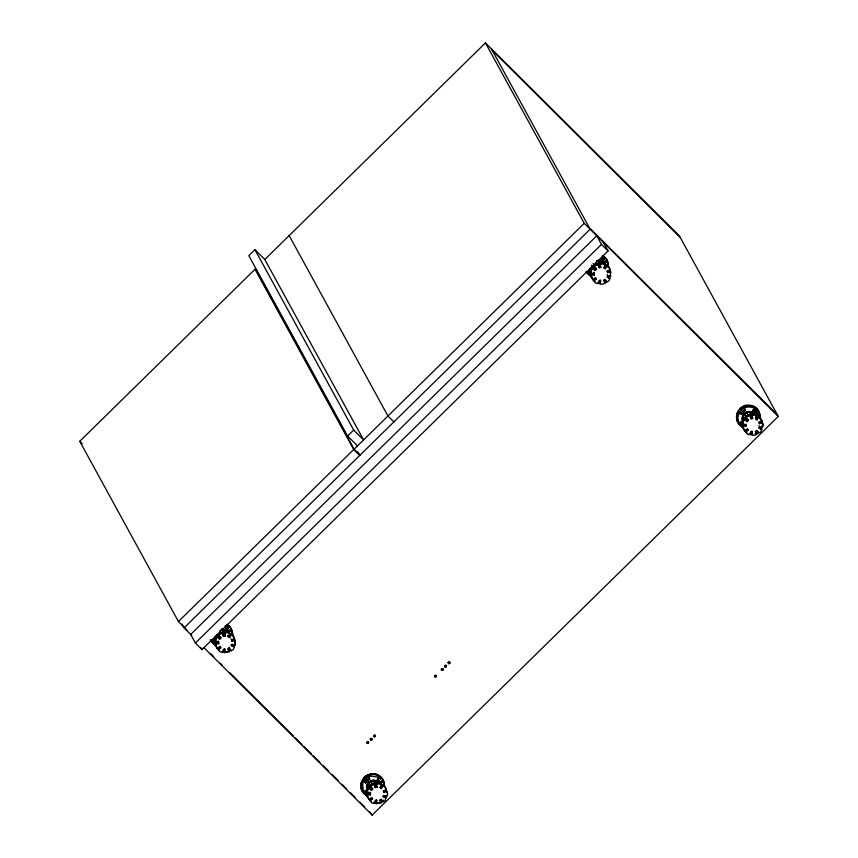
<?xml version="1.0" encoding="UTF-8"?>
<svg xmlns="http://www.w3.org/2000/svg" width="858" height="858" viewBox="0 0 858 858"><rect width="100%" height="100%" fill="white"/><g stroke="black" fill="none" stroke-linecap="round" stroke-linejoin="round"><path stroke-width="1.29" d="M436.336 676.254L435.907 675.203L434.62 675.557L434.845 676.855L436.089 676.672M759.673 417.32C760.488 412.934 757.904 408.687 754.214 406.467L745.259 405.351L739.928 408.397M218.715 643.79L218.179 642.803L215.058 642.814L215.594 643.8L218.715 643.79L218.747 642.031L215.626 642.041L215.658 639.382L217.417 637.333L216.881 636.346L218.05 634.995L220.946 637.955L219.787 639.307L217.417 637.333M218.179 642.803L218.2 641.044L218.747 642.031M227.96 649.066L229.515 648.176L228.979 647.189L231.038 650.847L233.387 649.506L234.341 646.996L231.424 645.956L232.057 644.294L234.974 645.345L235.049 640.336L234.513 639.349L231.563 640.422L232.1 641.409L235.049 640.336M366.849 793.897L366.881 792.138L367.417 793.124L370.538 793.103L370.517 794.873L367.396 794.883L366.849 793.897L369.97 793.886L370.517 794.873M367.417 793.124L367.46 790.465L369.219 788.416L368.672 787.43L369.841 786.078L372.747 789.028L371.578 790.39L369.219 788.416M369.97 793.886L370.002 792.116L370.538 793.103M594.347 275.032L593.811 274.045L590.69 274.056L591.226 275.043L594.347 275.032L594.369 273.262L591.248 273.284L591.291 270.613L593.05 268.575L592.513 267.589L593.672 266.227L596.578 269.187L595.409 270.549L593.05 268.575M593.811 274.045L593.833 272.276L594.369 273.262M607.153 274.549L607.689 275.536L610.606 276.576L610.135 270.592L607.185 271.664L607.732 272.651L610.682 271.578M760.649 429.644L762.773 424.088L760.413 417.438L754.257 413.931L747.179 415.186L742.502 420.635L742.395 427.713L746.932 433.129M746.138 426.115L745.602 425.128L742.481 425.139L743.017 426.126L746.138 426.115L746.17 424.345L743.049 424.367L743.082 421.696L744.841 419.659L744.304 418.672L745.473 417.31L748.369 420.27L747.211 421.632L744.841 419.659M736.893 413.813L736.722 419.701A11.873 11.615 -28.7 0 0 742.138 426.758M364.789 777.52L365.004 779.547L366.623 779.622L366.484 777.337L364.789 777.52L365.004 779.547M740.626 410.789L740.776 408.687L742.395 408.773L740.626 410.789L740.422 408.751L742.395 408.773M604.579 257.893L604.397 259.995L602.37 258.623L602.606 257.85L602.681 259.717L603.882 257.432L604.579 257.893L602.37 258.623L602.681 259.717M759.759 418.672L759.716 413.685A11.873 11.615 -28.7 0 0 741.194 407.55A11.873 11.615 -28.7 0 0 742.234 426.919M588.556 271.171L588.191 273.252L590.54 272.865L590.358 271.696L588.556 271.171L588.191 273.252L590.358 271.696M366.516 795.516A11.873 11.615 -28.7 0 1 360.735 785.435L361.261 782.582M218.393 649.838L220.806 647.844L220.27 646.857L217.846 648.852L220.088 651.865L222.737 652.316L223.316 649.281L225.075 649.581L224.485 652.616L229.483 651.726L228.936 650.739M370.184 800.922L372.608 798.927L372.061 797.94L369.648 799.935L371.889 802.949L374.528 803.399L375.118 800.364L376.866 800.664L376.287 803.699L381.274 802.809L380.738 801.822M594.015 281.081L596.439 279.086L595.892 278.099L593.479 280.094L595.72 283.108L598.358 283.558L598.948 280.523L600.697 280.823L600.117 283.859L602.756 284.309L605.105 282.968L604.568 281.982M745.817 432.164L748.23 430.169L747.104 428.828L744.68 430.813L744.143 429.826L747.511 434.191L750.16 434.641L750.739 431.606L752.498 431.906L751.908 434.942L754.557 435.392L756.906 434.051L756.359 433.065L757.925 432.175L758.461 433.161L760.81 431.831L761.765 429.322L759.287 427.638M751.908 434.942L751.372 433.955L751.951 430.92L752.498 431.906M224.067 629.997L224.442 630.684L221.89 630.201L221.89 629.6L223.874 633.225M366.623 786.807L367.439 787.58L367.546 784.963L369.026 782.807M375.858 781.08L378.389 782.593M377.499 784.073L376.244 781.177L378.485 782.753M376.33 781.338L373.68 781.284L373.691 780.683L371.117 781.198M602.219 262.752L599.785 260.8L597.136 260.746M601.329 264.232L600.074 261.325L602.316 262.913M600.16 261.497L597.511 261.443M742.685 418.125L743.071 418.822L743.082 416.044L744.272 413.363L742.792 415.519L745.066 419.659M753.131 415.315L751.769 412.848L749.216 412.355L749.023 411.4L750.664 414.393M749.216 412.355L746.75 412.441M753.732 414.242L753.732 413.309L751.576 411.883L748.937 411.829M751.769 412.848L753.646 414.082M754.976 408.558L754.482 410.8L756.37 410.682L754.976 408.558L754.171 409.706L754.482 410.8L756.37 410.682M739.113 423.38L738.438 422.147A11.208 10.961 -28.7 0 1 738.802 411.132L739.478 412.366L737.794 417.857L739.113 423.38L741.065 421.535L742.642 423.176M380.738 779.439L381.124 778.313L379.354 777.316L381.124 778.313L378.539 778.474L378.625 779.3M233.655 646.213L235.349 641.763L232.99 635.124L226.834 631.606L219.766 632.861L215.079 638.309L214.972 645.398L219.509 650.804M381.274 799.163L382.829 801.93L385.188 800.589L386.229 795.441L386.776 796.428L387.73 793.918L386.304 790.433L383.354 791.505L383.901 792.492L386.84 791.419M607.689 275.536L607.056 277.198L609.974 278.239L609.019 280.748L606.67 282.089L605.115 279.322L603.582 280.309M608.858 278.56L610.07 275.59L610.606 276.576M758.944 425.632L759.48 426.619L758.847 428.281L761.765 429.322M759.48 426.619L762.397 427.659L763.363 425.16L761.936 421.675L758.987 422.747L759.523 423.734L762.472 422.662M360.735 785.435L364.296 777.155L366.774 775.289L372.694 773.691L375.836 774.238A11.873 11.615 -28.7 0 1 384.459 785.467M363.481 792.138L362.805 790.904A11.208 10.961 -28.7 0 1 363.17 779.89L363.846 781.123L362.644 783.762L363.481 792.138L365.433 790.293L367.803 792.749M212.452 641.891L213.342 639.971L214.264 639.961L214.94 640.937L214.457 642.041L212.452 641.891L214.94 640.937L213.342 639.971M365.637 793.457L366.527 791.537L365.83 791.065L364.006 792.149L365.723 793.618L366.709 792.706L366.527 791.537L364.006 792.149L365.723 793.618M741.269 424.699L742.149 422.779L741.451 422.308L739.628 423.391L741.355 424.86L742.342 423.949L742.149 422.779L739.628 423.391L741.355 424.86M229.558 633.89L227.96 636.572L229.665 637.548L231.263 634.866L230.727 633.88L227.424 632.668L224.764 633.15L224.228 632.164L225.268 636.186L223.498 636.497L222.469 632.475L223.498 636.497M229.665 637.548L229.129 636.561L230.727 633.88M604.643 264.146L605.19 265.133L603.592 267.814L605.298 268.79L606.896 266.109L606.349 265.122L604.751 267.803L605.298 268.79M380.813 783.987L381.36 784.973L379.762 787.655L381.467 788.631L383.065 785.949L382.518 784.963L380.92 787.644L381.467 788.631M755.372 417.02L756.445 415.229L758.15 416.205L761.883 421.01L758.933 422.072L759.523 423.734M756.445 415.229L756.981 416.216L755.383 418.897L757.088 419.873L758.687 417.192M758.15 416.205L756.552 418.886L757.088 419.873M367.46 784.802L368.929 782.646M212.559 642.009L214.264 639.961M218.586 635.982L220.345 633.933L223.005 633.461M219.787 639.307L219.24 638.32L220.409 636.968L220.946 637.955M596.578 269.187L594.219 267.213L595.978 265.176L598.627 264.704L599.131 267.739L600.89 267.417L599.849 263.395L598.09 263.717L599.131 267.739M595.409 270.549L594.873 269.562L596.042 268.2M372.747 789.028L370.377 787.065L372.136 785.016L374.796 784.544L375.3 787.58L377.059 787.269L376.019 783.236L377.059 787.269M371.578 790.39L371.042 789.403L372.2 788.052M748.369 420.27L746.01 418.296L747.768 416.259L750.428 415.787L750.922 418.822L752.68 418.5L751.651 414.478L752.68 418.5M747.211 421.632L746.664 420.645L747.833 419.283M378.539 778.474L379.44 777.477M755.072 408.719L754.171 409.706L756.188 411.079L754.15 407.314A11.208 10.961 -28.7 0 0 743.007 407.153L745.516 410.285L741.301 414.264L739.478 412.366M254.901 249.657L353.678 430.072L363.577 439.918L264.811 259.502L254.901 249.657L248.82 255.63L347.587 436.046L357.486 445.903M264.725 259.577L485.446 42.9L679.482 236.025L778.249 416.441L372.168 815.1L204.022 647.747M187.033 630.126L178.432 621.557L79.751 441.312L255.041 269.23L256.735 270.913M347.587 436.046L353.678 430.072M178.432 621.557L353.721 449.474L255.041 269.23M360.049 455.137L354.107 449.227L584.223 223.316L485.446 42.9M191.677 635.456L184.073 627.884L590.165 229.225L491.387 48.809M195.377 643.05L601.469 244.391L596.76 235.8L190.68 634.459L195.377 643.05L201.984 649.613L608.065 250.954L603.356 242.364M587.312 272.297L589.264 270.452L590.851 272.093M606.981 261.551L605.029 263.395L604.354 262.162L606.306 260.317L606.981 261.551A11.208 10.961 -28.7 0 1 608.29 267.085M231.349 630.308L229.397 632.153L228.721 630.92L230.673 629.075L231.349 630.308A11.208 10.961 -28.7 0 1 232.657 635.842M369.208 777.809L365.004 781.788L365.68 783.022L369.884 779.043L367.385 775.911A11.208 10.961 -28.7 0 1 378.528 776.072L379.204 777.305L377.241 779.15L381.188 783.236L383.14 781.391L382.464 780.158L380.512 782.003L381.188 783.236M758.772 412.634L756.82 414.478L756.145 413.245L758.097 411.4L758.772 412.634A11.208 10.961 -28.7 0 1 760.081 418.168M227.434 628.828L229.322 627.23L228.861 626.49C227.488 633.429 225.804 622.511 227.67 628.785L229.322 627.23L227.059 626.769M592.352 278.743L592.889 279.729L595.313 277.745L596.439 279.086M216.72 647.511L217.267 648.498L219.68 646.503L220.806 647.844M745.27 431.177L747.693 429.182L748.23 430.169M368.522 798.594L369.058 799.581L371.471 797.586L372.608 798.927M739.725 423.552L741.451 422.308L742.342 423.949M364.092 792.309L365.83 791.065L366.709 792.706M215.68 637.998L215.69 638.942L215.122 636.25M225.933 631.231L226.598 631.509M367.396 789.864L366.913 787.333L367.439 787.58M604.257 282.057L606.349 280.866M230.716 649.624L226.544 652.005L223.026 651.404M755.383 431.392L756.938 430.501M755.008 433.73L758.14 431.949M379.751 800.149L381.306 799.259M383.558 800.117L378.346 803.088L374.817 802.487M364.575 778.303L366.484 777.337M367.385 775.911L368.061 777.144L370.785 776.082L379.204 777.305M609.201 267.428L610.092 269.927L607.142 270.989L607.732 272.651M230.974 638.77L231.521 639.757L234.459 638.684L233.58 636.186L231.263 634.866M383.065 785.949L385.371 787.269L386.261 789.768L383.311 790.84L383.901 792.492M746.835 412.601L749.399 412.087M373.777 780.844L371.214 781.37L369.262 783.172L368.64 782.121L370.527 785.478M366.602 795.688A11.873 11.615 -28.7 0 1 369.723 774.27L372.694 773.691A11.873 11.615 -28.7 0 1 384.363 785.306M600.396 264.382L603.045 263.91L605.19 265.133M598.594 266.752L600.353 266.43L600.89 267.417M752.187 415.465L754.847 414.993L756.981 416.216M752.144 417.514L750.385 417.835L750.922 418.822M222.962 635.51L224.721 635.199M376.555 784.223L379.215 783.751L381.36 784.973M374.796 784.544L374.26 783.558L374.753 786.593L376.523 786.282M369.723 774.27L375.836 774.238M225 625.879L227.402 626.222L225.45 628.067L229.397 632.153M751.372 433.955L749.613 433.655L750.16 434.641M597.425 261.272L599.978 261.765M749.313 412.526L751.951 412.58L754.107 413.996M742.792 415.519L743.607 416.291L744.647 414.049L747.082 412.966L746.46 411.915L748.734 416.066M376.147 781.606L373.595 781.112L374.946 783.59M367.599 784.362L369.444 788.427M445.098 666.859L446.246 666.709L446.063 665.24L444.766 665.583L445.002 666.88M367.267 743.275L368.404 743.114L368.232 741.644L367.085 741.805L366.924 742.931L368.65 743.092L368.522 741.966L367.61 741.73L367.17 743.296M607.485 276.555L609.974 278.239M230.888 644.969L233.805 646.01L234.341 646.996M386.776 796.428L383.858 795.377L383.226 797.039L386.143 798.079M382.679 796.052L385.596 797.093M227.424 635.585L229.129 636.561M224.153 629.568L226.308 630.984M226.684 631.67L224.442 630.094L224.442 630.684M444.905 666.709L446.332 666.88L446.503 665.744L445.441 665.315L444.852 666.687M373.841 736.475L374.978 736.625L375.193 735.145L373.605 735.574L374.131 736.797L375.268 736.647L374.871 735.081L373.798 735.52L373.788 736.454M592.513 267.589L594.873 269.562M744.304 418.672L746.664 420.645M216.881 636.346L219.24 638.32M368.672 787.43L371.042 789.403M492.235 50.354L680.33 237.569M589.317 227.681L777.412 414.897M584.223 223.316L778.249 416.441M601.469 244.391L608.065 250.954M257.025 270.495L255.33 268.811L354.107 449.227M393.886 421.911L387.945 416.001L289.167 235.585M353.721 449.474L359.663 455.384L357.743 451.876M79.751 441.312L82.293 443.843M210.778 653.764L213.631 656.595M220.281 663.213L222.179 665.111M229.783 672.672L293.425 736.025M295.324 737.912L301.973 744.53M303.871 746.417L311.475 753.989M313.374 755.877L320.023 762.494M322.876 765.336L328.571 771.01M332.378 774.785L338.073 780.458M341.87 784.244L346.621 788.974M350.429 792.749L355.169 797.479M359.92 802.209L364.671 806.938M369.423 811.657L372.168 815.1M752.992 409.974L756.145 413.245M756.82 414.478L752.874 410.392L754.825 408.547A11.208 10.961 -28.7 0 0 743.682 408.387M601.19 258.891L604.354 262.162M605.029 263.395L601.083 259.309L603.035 257.464L602.359 256.231M738.802 411.132L740.636 413.041M589.382 270.045L590.958 271.675M377.359 778.732L380.512 782.003M225.568 627.648L228.721 630.92M368.061 777.144L369.884 779.043M363.17 779.89L365.926 782.753M363.846 781.123L365.68 783.022M366.334 790.701L367.921 792.342M216.012 641.666L213.642 639.21L211.69 641.055L211.014 639.821M595.13 282.046L590.604 276.63L590.701 269.551L595.388 264.103L602.466 262.848L608.622 266.355L610.982 273.005M371.299 801.887L366.774 796.471L366.87 789.392L371.557 783.944L378.635 782.689L384.792 786.207L387.14 792.846M229.215 625.986L231.059 628.388L232.572 634.223M371.074 781.037L373.101 784.823M756.906 430.405L758.461 433.161M755.351 431.295L756.906 434.051M603.549 280.212L605.105 282.968M379.719 800.053L381.274 802.809M227.928 648.97L229.483 651.726M761.346 420.023L761.883 421.01M761.861 426.673L762.397 427.659M751.576 411.883L753.217 414.886M749.881 414.8L750.428 415.787M745.516 410.285L744.841 409.051L740.626 413.03L741.301 414.264M744.562 413.888L746.16 416.72M745.473 417.31L746.01 418.296M742.502 423.38L743.049 424.367M609.555 268.94L610.092 269.927M599.785 260.8L601.426 263.803M597.522 260.843L598.873 263.309M598.09 263.717L598.627 264.704M606.123 281.102L606.67 282.089M595.677 262.677L596.932 264.983M593.092 263.331L594.358 265.637M593.672 266.227L594.219 267.213M600.697 280.823L600.16 279.837L599.57 282.872L600.117 283.859M591.376 265.122L593.275 268.575M591.183 267.578L591.312 270.184M597.822 282.572L598.358 283.558M590.712 272.297L591.248 273.284M385.714 788.781L386.261 789.768M375.954 780.651L377.595 783.644M373.402 780.158L375.665 784.309M374.753 786.593L375.3 787.58M382.293 800.943L382.829 801.93M369.841 786.078L370.377 787.065M376.866 800.664L376.33 799.677L375.74 802.713L376.287 803.699M367.889 784.888L369.24 787.354M373.991 802.412L374.528 803.399M233.923 637.698L234.459 638.684M234.438 644.358L234.974 645.345M230.502 649.86L231.038 650.847M219.659 630.651L220.924 632.957M225.075 649.581L224.528 648.594L223.949 651.63L224.485 652.616M216.377 635.038L217.642 637.344M222.19 651.329L222.737 652.316M215.079 641.055L215.626 642.041M214.961 643.918L215.637 645.152M200.804 647.468L201.984 649.613M181.939 623.991L184.073 627.884M606.692 259.631L607.925 262.602M743.017 426.126L744.68 430.813M591.226 275.043L592.889 279.729M367.396 794.883L369.058 799.581M231.521 639.757L232.1 641.409M215.594 643.8L217.267 648.498M758.483 410.714L759.995 416.548M742.631 418.736L743.103 421.267M599.849 263.395L600.353 266.43M224.764 633.15L225.268 636.186M742.417 420.752A7.175 7.014 -28.7 0 1 755.265 414.661M742.717 421.503A7.175 7.014 -28.7 0 1 746.042 412.494A7.175 7.014 -28.7 0 1 755.351 414.822M758.097 411.4A11.208 10.961 -28.7 0 1 759.373 417.524M226.877 624.302A11.873 11.615 -28.7 0 1 232.657 634.384M214.811 644.605A11.873 11.615 -28.7 0 1 210.242 639.8M214.714 644.433A11.873 11.615 -28.7 0 1 210.446 640.186M215.862 640.25A7.175 7.014 -28.7 0 1 214.768 636.786M220.978 629.397A7.175 7.014 -28.7 0 1 227.928 632.507M215.776 640.089A7.175 7.014 -28.7 0 1 214.682 636.615M221.525 629.171A7.175 7.014 -28.7 0 1 227.842 632.335M230.673 629.075A11.208 10.961 -28.7 0 1 231.992 634.019M382.464 780.158A11.208 10.961 -28.7 0 1 383.783 785.102M367.664 791.333A7.175 7.014 -28.7 0 1 369.884 781.563A7.175 7.014 -28.7 0 1 379.729 783.59M367.567 791.173A7.175 7.014 -28.7 0 1 369.798 781.402A7.175 7.014 -28.7 0 1 379.633 783.418M383.14 781.391A11.208 10.961 -28.7 0 1 384.438 785.799M590.926 270.42A7.175 7.014 -28.7 0 1 590.401 268.028M596.61 260.639A7.175 7.014 -28.7 0 1 603.56 263.738M602.509 255.545A11.873 11.615 -28.7 0 1 608.086 267.653M590.433 275.836A11.873 11.615 -28.7 0 1 586.486 272.125M590.347 275.675A11.873 11.615 -28.7 0 1 586.078 271.428M602.413 255.384A11.873 11.615 -28.7 0 1 608.193 265.465M590.626 269.669A7.175 7.014 -28.7 0 1 590.304 267.857M597.157 260.414A7.175 7.014 -28.7 0 1 603.464 263.578M606.306 260.317A11.208 10.961 -28.7 0 1 607.325 262.988M370.227 738.899L370.967 740.207L372.04 739.768L372.05 738.835L370.988 738.406L370.399 739.778L371.793 739.789L371.611 738.32L370.227 738.899M441.291 669.133L442.031 670.441L443.103 670.001L442.685 668.554L441.291 669.133M443.114 669.122L442.857 670.023L441.516 670.034L441.634 668.886L443.114 669.068M448.058 662.494L448.949 663.663L449.871 662.966L448.981 661.797L448.058 662.494M434.706 675.729L435.038 676.994L436.336 676.651L436.196 675.525L434.706 675.729M450 662.891L448.798 663.802L448.144 662.666L449.313 661.99L450 662.891M366.055 777.069L364.682 779.128L366.623 779.622L366.055 777.069M589.66 271.225L588.084 273.134L590.54 272.865L589.66 271.225"/></g></svg>
